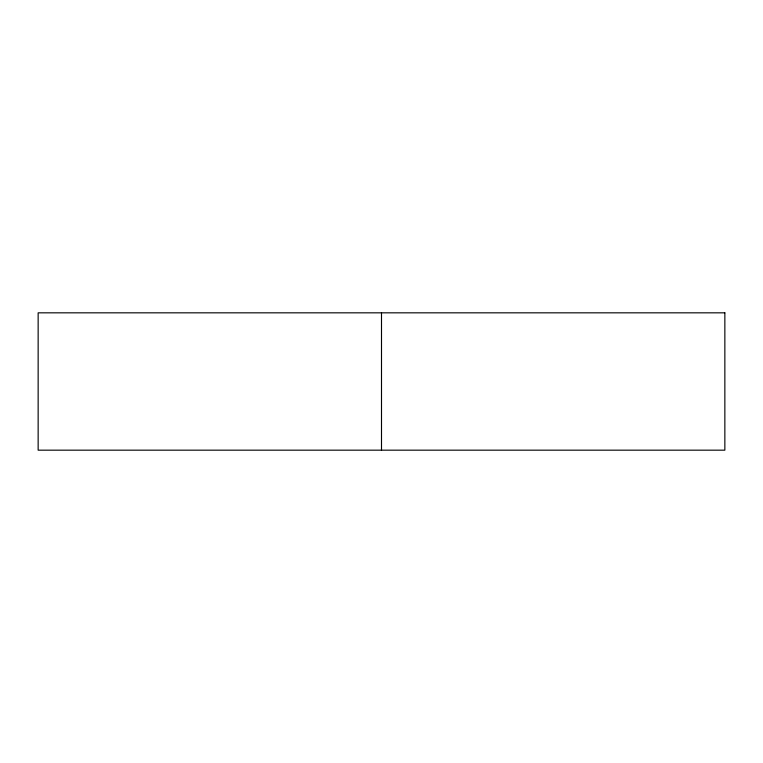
<?xml version="1.0" encoding="UTF-8"?>
<svg xmlns="http://www.w3.org/2000/svg" width="763" height="763" viewBox="0 0 763 763"><rect width="100%" height="100%" fill="white"/><g stroke="black" fill="none" stroke-linecap="round" stroke-linejoin="round"><path stroke-width="1.14" d="M381.5 312.83L381.5 450.17M724.85 312.83L38.15 312.83L38.15 450.17L724.85 450.17L724.85 312.83"/></g></svg>
